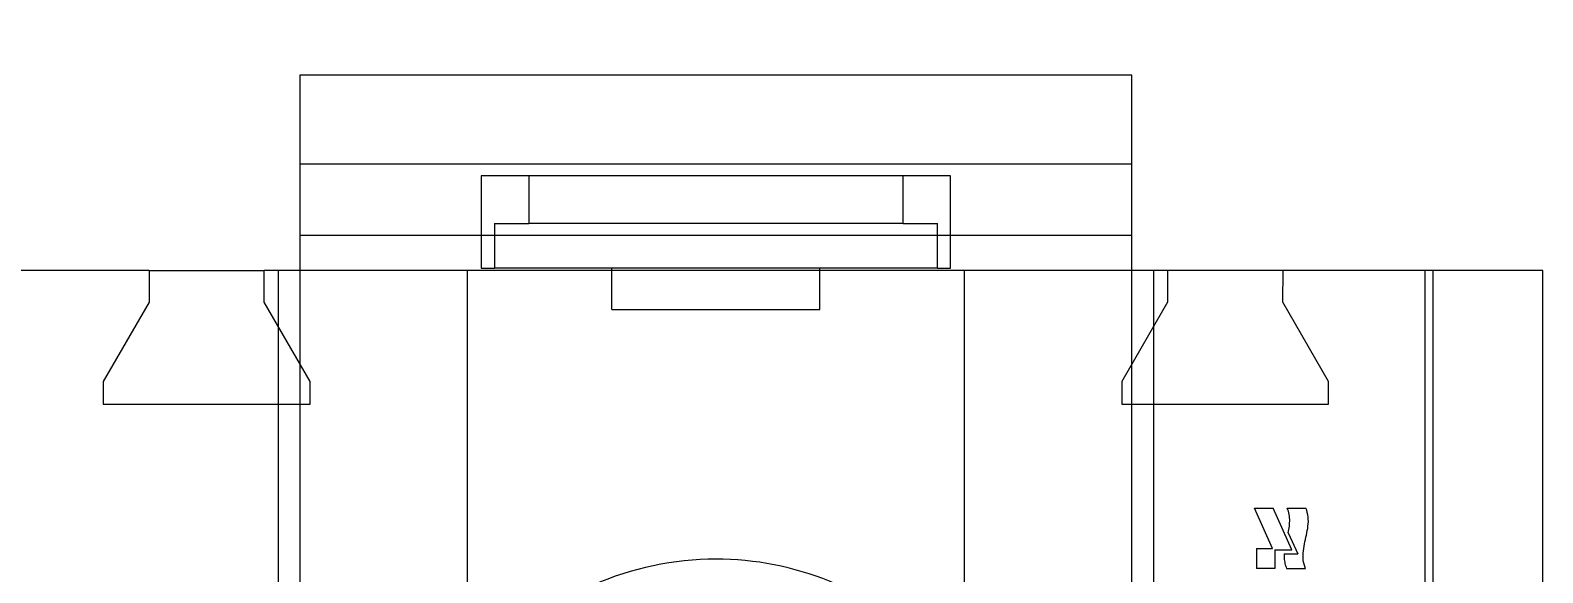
# Model space of a CAD drawing. Header units: millimetres. Extents: x 37984 to 70752, y 14140 to 37584.
# Drawn here: x 39166.29 to 39191.74, y 31084.01 to 31093.15 of the extents above; entities that cross this region are included whole.
import ezdxf

# ---------------------------------------------------------------- set-up
doc = ezdxf.new("R2010")
doc.units = ezdxf.units.MM
doc.set_wipeout_variables(frame=1)
doc.layers.add('! NO PLOT !', color=7, linetype='Continuous', true_color=0xff75dd, plot=False)
doc.layers.add('000-PI-Oprema', color=30, linetype='Continuous', lineweight=5)
doc.styles.get("Standard").update_dxf_attribs({"font": 'arial.ttf'})
doc.dimstyles.new('ISO-25', dxfattribs={"dimtxt": 4, "dimasz": 3, "dimexe": 1.25, "dimexo": 0.625, "dimtad": 1, "dimtxsty": 'Standard', "dimcen": 3, "dimadec": 0, "dimazin": 0, "dimtfac": 1, "dimtmove": 0, "dimatfit": 3, "dimfxl": 1, "dimarcsym": 0})

# ---------------------------------------------------------------- blocks, each defined once
blk = doc.blocks.new('*D1139')
at = {"layer": '! NO PLOT !', "color": 0, "lineweight": -2, "ltscale": 0.25, "transparency": 16777216}
for p, q in [((39181.336, 31117.002), (39134.387, 31117.002)), ((39135.637, 31114.002), (39135.637, 31084.999)), ((39163.286, 31081.999), (39134.387, 31081.999))]:
    blk.add_line(p, q, dxfattribs=at)
at = {"layer": '! NO PLOT !', "color": 0, "ltscale": 0.25, "transparency": 16777216}
for points in [[(39135.137, 31114.002), (39136.137, 31114.002), (39135.637, 31117.002)], [(39135.137, 31084.999), (39136.137, 31084.999), (39135.637, 31081.999)]]:
    blk.add_solid(points, dxfattribs=at)
at = {"layer": 'Defpoints', "color": 0, "ltscale": 0.25, "transparency": 16777216}
for p in [(39181.961, 31117.002), (39135.637, 31081.999), (39163.911, 31081.999)]:
    blk.add_point(p, dxfattribs=at)
at = {"layer": '! NO PLOT !', "color": 0, "ltscale": 0.25, "transparency": 16777216, "insert": (39132.968, 31099.501), "char_height": 4, "attachment_point": 5, "rotation": 90}
blk.add_mtext('35', dxfattribs=at)
blk = doc.blocks.new('TE-18-2 - 48290501')
blk.add_wipeout([(46994.751, 28609.66), (47001.664, 28609.66), (47001.664, 28635.027), (47015.664, 28635.027), (47015.664, 28609.66), (47022.577, 28609.66), (47022.577, 28595.455), (47015.664, 28595.455), (47015.664, 28592.163), (47001.664, 28592.163), (47001.664, 28595.455), (46994.751, 28595.455)]).dxf.layer = '000-PI-Oprema'
at = {"layer": '000-PI-Oprema'}
for p, q in [((46994.751, 28609.66), (46994.751, 28595.455)), ((46996.601, 28595.455), (46996.601, 28609.66)), ((46996.738, 28595.455), (46996.738, 28609.66)), ((47001.3, 28595.455), (47001.3, 28609.66)), ((47001.664, 28609.66), (47001.664, 28595.455)), ((47004.485, 28595.455), (47004.485, 28609.66)), ((47012.843, 28609.66), (47012.843, 28595.455)), ((47015.664, 28595.455), (47015.664, 28609.66)), ((47016.028, 28595.455), (47016.028, 28609.66)), ((46998.742, 28600.472), (46998.756, 28600.437)), ((46999.061, 28600.472), (46998.742, 28600.472)), ((46998.742, 28600.472), (46998.742, 28600.472)), ((46998.742, 28600.472), (46998.742, 28600.472)), ((46998.742, 28600.472), (46998.742, 28600.472)), ((46998.742, 28600.472), (46998.742, 28600.472)), ((46998.742, 28600.472), (46998.742, 28600.472)), ((46998.742, 28600.472), (46998.742, 28600.472)), ((46998.742, 28600.472), (46998.742, 28600.472)), ((46998.756, 28600.437), (46998.768, 28600.4)), ((46998.768, 28600.4), (46998.776, 28600.363)), ((46998.776, 28600.363), (46998.781, 28600.325)), ((46998.781, 28600.325), (46998.784, 28600.287)), ((46998.784, 28600.287), (46998.784, 28600.248)), ((46999.07, 28600.451), (46999.061, 28600.472)), ((46999.061, 28600.472), (46999.061, 28600.472)), ((46999.061, 28600.472), (46999.061, 28600.472)), ((46999.061, 28600.472), (46999.061, 28600.472)), ((46999.061, 28600.472), (46999.061, 28600.472)), ((46999.061, 28600.472), (46999.061, 28600.472)), ((46999.061, 28600.472), (46999.061, 28600.472)), ((46999.061, 28600.472), (46999.061, 28600.472)), ((46999.077, 28600.43), (46999.07, 28600.451)), ((46999.084, 28600.408), (46999.077, 28600.43)), ((46999.089, 28600.385), (46999.084, 28600.408)), ((46999.093, 28600.363), (46999.089, 28600.385)), ((46999.097, 28600.34), (46999.093, 28600.363)), ((46999.1, 28600.318), (46999.097, 28600.34)), ((46999.101, 28600.295), (46999.1, 28600.318)), ((46999.102, 28600.272), (46999.101, 28600.295)), ((46999.259, 28600.159), (46999.259, 28600.472)), ((46999.259, 28600.472), (46999.568, 28600.472)), ((46999.259, 28600.472), (46999.259, 28600.472)), ((46999.259, 28600.472), (46999.259, 28600.472)), ((46999.259, 28600.472), (46999.259, 28600.472)), ((46999.259, 28600.472), (46999.259, 28600.472)), ((46999.259, 28600.472), (46999.259, 28600.472)), ((46999.259, 28600.472), (46999.259, 28600.472)), ((46999.259, 28600.472), (46999.259, 28600.472)), ((46999.568, 28600.134), (46999.568, 28600.472)), ((46999.568, 28600.472), (46999.568, 28600.472)), ((46999.568, 28600.472), (46999.568, 28600.472)), ((46999.568, 28600.472), (46999.568, 28600.472)), ((46999.568, 28600.472), (46999.568, 28600.472)), ((46999.568, 28600.472), (46999.568, 28600.472)), ((46999.568, 28600.472), (46999.568, 28600.472)), ((46999.568, 28600.472), (46999.568, 28600.472)), ((46998.761, 28600.058), (46998.753, 28600.021)), ((46998.768, 28600.096), (46998.761, 28600.058)), ((46998.774, 28600.134), (46998.768, 28600.096)), ((46998.779, 28600.172), (46998.774, 28600.134)), ((46998.783, 28600.21), (46998.779, 28600.172)), ((46998.784, 28600.248), (46998.783, 28600.21)), ((46999.101, 28600.226), (46998.875, 28600.226)), ((46999.033, 28599.869), (46998.875, 28600.226)), ((46998.875, 28600.226), (46998.875, 28600.226)), ((46998.875, 28600.226), (46998.875, 28600.226)), ((46998.875, 28600.226), (46998.875, 28600.226)), ((46998.875, 28600.226), (46998.875, 28600.226)), ((46998.875, 28600.226), (46998.875, 28600.226)), ((46998.875, 28600.226), (46998.875, 28600.226)), ((46998.875, 28600.226), (46998.875, 28600.226)), ((46998.976, 28600.159), (46999.289, 28599.455)), ((46999.259, 28600.159), (46998.976, 28600.159)), ((46998.976, 28600.159), (46998.976, 28600.159)), ((46998.976, 28600.159), (46998.976, 28600.159)), ((46998.976, 28600.159), (46998.976, 28600.159)), ((46998.976, 28600.159), (46998.976, 28600.159)), ((46998.976, 28600.159), (46998.976, 28600.159)), ((46998.976, 28600.159), (46998.976, 28600.159)), ((46998.976, 28600.159), (46998.976, 28600.159)), ((46999.101, 28600.226), (46999.102, 28600.249)), ((46999.101, 28600.226), (46999.101, 28600.226)), ((46999.101, 28600.226), (46999.101, 28600.226)), ((46999.101, 28600.226), (46999.101, 28600.226)), ((46999.101, 28600.226), (46999.101, 28600.226)), ((46999.101, 28600.226), (46999.101, 28600.226)), ((46999.101, 28600.226), (46999.101, 28600.226)), ((46999.101, 28600.226), (46999.101, 28600.226)), ((46999.102, 28600.249), (46999.102, 28600.272)), ((46999.259, 28600.159), (46999.259, 28600.159)), ((46999.259, 28600.159), (46999.259, 28600.159)), ((46999.259, 28600.159), (46999.259, 28600.159)), ((46999.259, 28600.159), (46999.259, 28600.159)), ((46999.259, 28600.159), (46999.259, 28600.159)), ((46999.259, 28600.159), (46999.259, 28600.159)), ((46999.259, 28600.159), (46999.259, 28600.159)), ((46999.568, 28600.134), (46999.298, 28600.134)), ((46999.298, 28600.134), (46999.6, 28599.455)), ((46999.298, 28600.134), (46999.298, 28600.134)), ((46999.298, 28600.134), (46999.298, 28600.134)), ((46999.298, 28600.134), (46999.298, 28600.134)), ((46999.298, 28600.134), (46999.298, 28600.134)), ((46999.298, 28600.134), (46999.298, 28600.134)), ((46999.298, 28600.134), (46999.298, 28600.134)), ((46999.298, 28600.134), (46999.298, 28600.134)), ((46999.568, 28600.134), (46999.568, 28600.134)), ((46999.568, 28600.134), (46999.568, 28600.134)), ((46999.568, 28600.134), (46999.568, 28600.134)), ((46999.568, 28600.134), (46999.568, 28600.134)), ((46999.568, 28600.134), (46999.568, 28600.134)), ((46999.568, 28600.134), (46999.568, 28600.134)), ((46999.568, 28600.134), (46999.568, 28600.134)), ((46998.707, 28599.795), (46998.702, 28599.757)), ((46998.713, 28599.833), (46998.707, 28599.795)), ((46998.72, 28599.87), (46998.713, 28599.833)), ((46998.728, 28599.908), (46998.72, 28599.87)), ((46998.736, 28599.946), (46998.728, 28599.908)), ((46998.745, 28599.983), (46998.736, 28599.946)), ((46998.753, 28600.021), (46998.745, 28599.983)), ((46999.019, 28599.786), (46999.015, 28599.758)), ((46999.023, 28599.814), (46999.019, 28599.786)), ((46999.028, 28599.842), (46999.023, 28599.814)), ((46999.033, 28599.869), (46999.028, 28599.842)), ((46999.033, 28599.869), (46999.033, 28599.869)), ((46999.033, 28599.869), (46999.033, 28599.869)), ((46999.033, 28599.869), (46999.033, 28599.869)), ((46999.033, 28599.869), (46999.033, 28599.869)), ((46999.033, 28599.869), (46999.033, 28599.869)), ((46999.033, 28599.869), (46999.033, 28599.869)), ((46999.033, 28599.869), (46999.033, 28599.869)), ((46998.698, 28599.718), (46998.696, 28599.68)), ((46998.696, 28599.68), (46998.697, 28599.642)), ((46998.697, 28599.642), (46998.699, 28599.603)), ((46998.702, 28599.757), (46998.698, 28599.718)), ((46998.699, 28599.603), (46998.704, 28599.565)), ((46998.704, 28599.565), (46998.713, 28599.528)), ((46998.713, 28599.528), (46998.724, 28599.491)), ((46999.011, 28599.702), (46999.01, 28599.674)), ((46999.01, 28599.674), (46999.01, 28599.646)), ((46999.01, 28599.646), (46999.011, 28599.618)), ((46999.012, 28599.73), (46999.011, 28599.702)), ((46999.011, 28599.618), (46999.014, 28599.59)), ((46999.015, 28599.758), (46999.012, 28599.73)), ((46999.014, 28599.59), (46999.019, 28599.562)), ((46999.019, 28599.562), (46999.024, 28599.535)), ((46999.024, 28599.535), (46999.031, 28599.508)), ((46998.724, 28599.491), (46998.738, 28599.455)), ((46999.051, 28599.455), (46998.738, 28599.455)), ((46998.738, 28599.455), (46998.738, 28599.455)), ((46998.738, 28599.455), (46998.738, 28599.455)), ((46998.738, 28599.455), (46998.738, 28599.455)), ((46998.738, 28599.455), (46998.738, 28599.455)), ((46998.738, 28599.455), (46998.738, 28599.455)), ((46998.738, 28599.455), (46998.738, 28599.455)), ((46998.738, 28599.455), (46998.738, 28599.455)), ((46999.031, 28599.508), (46999.04, 28599.481)), ((46999.04, 28599.481), (46999.051, 28599.455)), ((46999.051, 28599.455), (46999.051, 28599.455)), ((46999.051, 28599.455), (46999.051, 28599.455)), ((46999.051, 28599.455), (46999.051, 28599.455)), ((46999.051, 28599.455), (46999.051, 28599.455)), ((46999.051, 28599.455), (46999.051, 28599.455)), ((46999.051, 28599.455), (46999.051, 28599.455)), ((46999.051, 28599.455), (46999.051, 28599.455)), ((46999.6, 28599.455), (46999.289, 28599.455)), ((46999.289, 28599.455), (46999.289, 28599.455)), ((46999.289, 28599.455), (46999.289, 28599.455)), ((46999.289, 28599.455), (46999.289, 28599.455)), ((46999.289, 28599.455), (46999.289, 28599.455)), ((46999.289, 28599.455), (46999.289, 28599.455)), ((46999.289, 28599.455), (46999.289, 28599.455)), ((46999.289, 28599.455), (46999.289, 28599.455)), ((46999.6, 28599.455), (46999.6, 28599.455)), ((46999.6, 28599.455), (46999.6, 28599.455)), ((46999.6, 28599.455), (46999.6, 28599.455)), ((46999.6, 28599.455), (46999.6, 28599.455)), ((46999.6, 28599.455), (46999.6, 28599.455)), ((46999.6, 28599.455), (46999.6, 28599.455)), ((46999.6, 28599.455), (46999.6, 28599.455)), ((46998.357, 28597.705), (46998.357, 28597.322)), ((47001.835, 28597.705), (46998.357, 28597.705)), ((46998.357, 28597.705), (46998.357, 28597.705)), ((47001.835, 28597.322), (47001.835, 28597.705)), ((47001.835, 28597.705), (47001.835, 28597.705)), ((47015.493, 28597.705), (47015.493, 28597.322)), ((47018.971, 28597.705), (47015.493, 28597.705)), ((47015.493, 28597.705), (47015.493, 28597.705)), ((47018.971, 28597.322), (47018.971, 28597.705)), ((47018.971, 28597.705), (47018.971, 28597.705)), ((46998.357, 28597.322), (46999.127, 28595.988)), ((46998.357, 28597.322), (46998.357, 28597.322)), ((47001.065, 28595.988), (47001.835, 28597.322)), ((47001.835, 28597.322), (47001.835, 28597.322)), ((47015.493, 28597.322), (47016.263, 28595.988)), ((47015.493, 28597.322), (47015.493, 28597.322)), ((47018.201, 28595.988), (47018.971, 28597.322)), ((47018.971, 28597.322), (47018.971, 28597.322)), ((46999.127, 28595.988), (46999.118, 28595.455)), ((46999.127, 28595.988), (46999.127, 28595.988)), ((47001.065, 28595.912), (47001.065, 28595.988)), ((47001.065, 28595.988), (47001.065, 28595.988)), ((47006.914, 28596.113), (47006.914, 28596.113)), ((47006.914, 28596.113), (47006.914, 28595.455)), ((47010.414, 28596.113), (47006.914, 28596.113)), ((47006.914, 28596.113), (47006.914, 28596.113)), ((47010.414, 28596.113), (47006.914, 28596.113)), ((47006.914, 28596.113), (47006.914, 28595.455)), ((47010.414, 28596.113), (47010.414, 28595.455)), ((47010.414, 28596.113), (47010.414, 28596.113)), ((47010.414, 28596.113), (47010.414, 28596.113)), ((47010.414, 28596.113), (47010.414, 28595.455)), ((47016.263, 28595.988), (47016.263, 28595.455)), ((47016.263, 28595.988), (47016.263, 28595.988)), ((47018.201, 28595.455), (47018.201, 28595.988)), ((47018.201, 28595.988), (47018.201, 28595.988)), ((47001.065, 28595.836), (47001.065, 28595.912)), ((47001.065, 28595.76), (47001.065, 28595.836)), ((47001.065, 28595.684), (47001.065, 28595.76)), ((46994.751, 28595.455), (46996.601, 28595.455)), ((46994.751, 28595.455), (46994.751, 28595.455)), ((46996.601, 28595.455), (46996.738, 28595.455)), ((46996.738, 28595.455), (46999.118, 28595.455)), ((46999.118, 28595.455), (47001.065, 28595.455)), ((46999.118, 28595.455), (46999.118, 28595.455)), ((47001.065, 28595.608), (47001.065, 28595.684)), ((47001.065, 28595.531), (47001.065, 28595.608)), ((47001.065, 28595.455), (47001.065, 28595.531)), ((47001.065, 28595.455), (47016.263, 28595.455)), ((47001.065, 28595.455), (47001.065, 28595.455)), ((47001.3, 28595.455), (47001.3, 28595.455)), ((47001.664, 28595.455), (47001.664, 28592.163)), ((47006.914, 28595.455), (47006.914, 28595.455)), ((47006.914, 28595.455), (47006.914, 28595.413)), ((47010.414, 28595.455), (47010.414, 28595.455)), ((47010.414, 28595.455), (47010.414, 28595.413)), ((47015.664, 28592.163), (47015.664, 28595.455)), ((47016.028, 28595.455), (47016.028, 28595.455)), ((47018.201, 28595.455), (47016.263, 28595.455)), ((47016.263, 28595.455), (47016.263, 28595.455)), ((47018.201, 28595.455), (47020.611, 28595.455)), ((47018.201, 28595.455), (47018.201, 28595.455)), ((47004.937, 28595.413), (47004.714, 28595.413)), ((47004.714, 28595.413), (47004.714, 28595.413)), ((47004.714, 28595.413), (47004.714, 28593.863)), ((47004.937, 28595.413), (47012.391, 28595.413)), ((47004.937, 28595.413), (47004.937, 28594.663)), ((47006.914, 28595.413), (47006.914, 28595.413)), ((47010.414, 28595.413), (47010.414, 28595.413)), ((47012.614, 28595.413), (47012.391, 28595.413)), ((47012.391, 28594.663), (47012.391, 28595.413)), ((47012.614, 28595.413), (47012.614, 28595.413)), ((47012.614, 28593.863), (47012.614, 28595.413)), ((47001.664, 28594.863), (47001.664, 28594.863)), ((47001.664, 28594.863), (47015.664, 28594.863)), ((47015.664, 28594.863), (47015.664, 28594.863)), ((47005.514, 28594.663), (47004.937, 28594.663)), ((47005.514, 28594.663), (47011.814, 28594.663)), ((47005.514, 28594.663), (47005.514, 28593.863)), ((47011.814, 28593.863), (47011.814, 28594.663)), ((47012.391, 28594.663), (47011.814, 28594.663)), ((47004.714, 28593.863), (47005.514, 28593.863)), ((47004.714, 28593.863), (47004.714, 28593.863)), ((47005.514, 28593.863), (47011.814, 28593.863)), ((47011.814, 28593.863), (47012.614, 28593.863)), ((47012.614, 28593.863), (47012.614, 28593.863)), ((47001.664, 28593.663), (47015.664, 28593.663)), ((47001.664, 28593.663), (47001.664, 28593.663)), ((47015.664, 28593.663), (47015.664, 28593.663)), ((47001.664, 28592.163), (47001.664, 28592.163)), ((47001.664, 28592.163), (47015.664, 28592.163)), ((47015.664, 28592.163), (47015.664, 28592.163))]:
    blk.add_line(p, q, dxfattribs=at)
for start, end in [(225.9337, 270), (270, 293.8859)]:
    blk.add_arc((47008.664, 28605.413), 5.1, start, end, dxfattribs=at)

msp = doc.modelspace()

# ---------------------------------------------------------------- dimensions: what is measured, and where the dimension line sits
at = {"layer": '! NO PLOT !', "ltscale": 0.25}
dim = msp.add_linear_dim(base=(39135.637, 31081.999), p1=(39181.961, 31117.002), p2=(39163.911, 31081.999), angle=90, dimstyle='ISO-25', dxfattribs=at)
dim.commit()
dim.dimension.update_dxf_attribs({"geometry": '*D1139', "text_midpoint": (39132.968, 31099.501)})

# ---------------------------------------------------------------- next in the draw order: block references
at = {"layer": '000-PI-Oprema', "rotation": 180}
msp.add_blockref('TE-18-2 - 48290501', (86186.488, 59684.557), dxfattribs=at)

doc.saveas('drawing.dxf')
